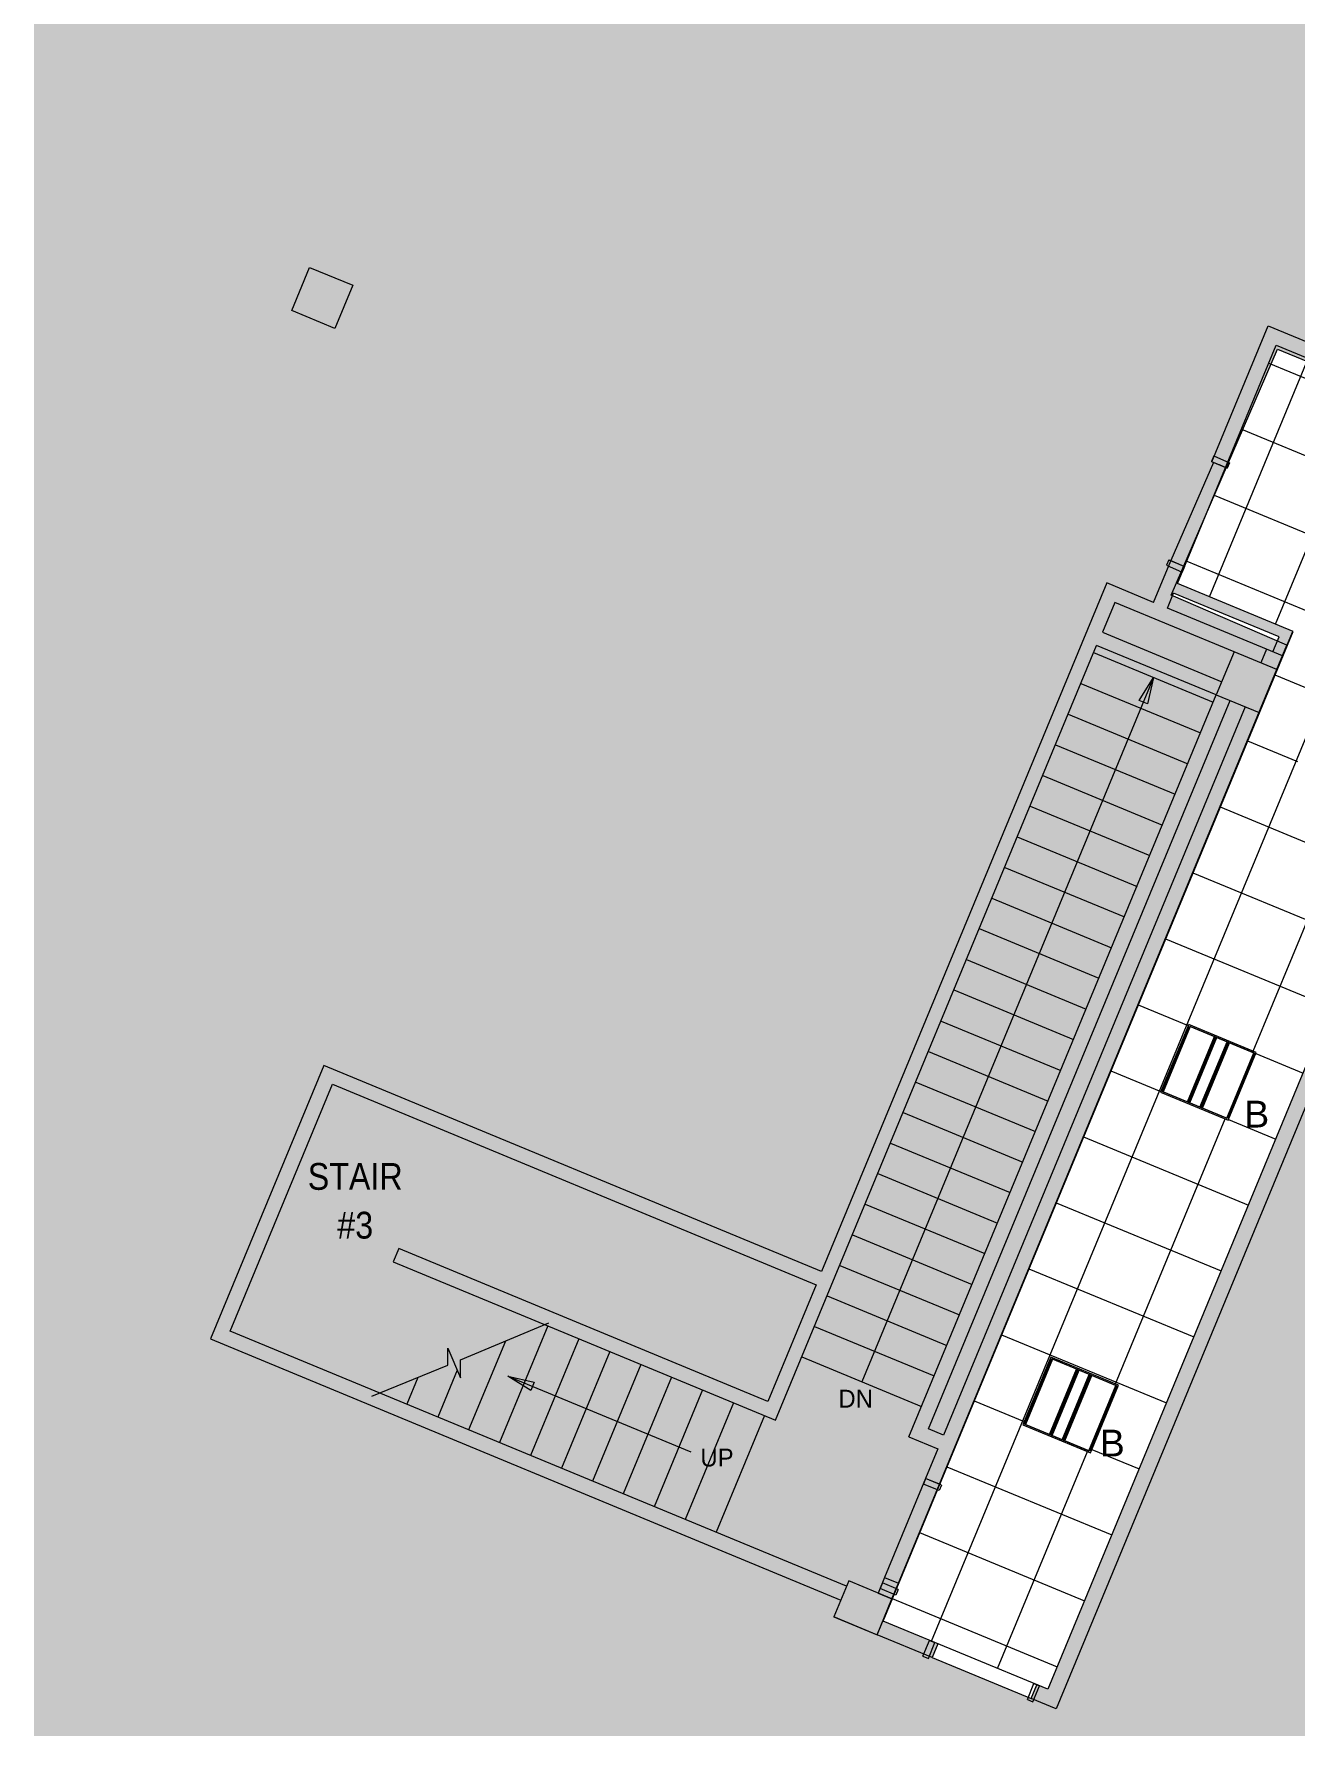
# Model space of a CAD drawing. Header units: inches. Extents: x 488 to 2071, y 800 to 2512.
# Drawn here: x 488 to 912, y 800 to 1372 of the extents above; entities that cross this region are included whole.
import ezdxf

# ---------------------------------------------------------------- set-up
doc = ezdxf.new("R2010")
doc.units = ezdxf.units.IN
doc.header["$MEASUREMENT"] = 0
for name, color, linetype, lineweight in [('A-CLNG', 13, 'Continuous', 13), ('A-CLNG-PATT', 13, 'Continuous', 13), ('A-DETL-GENF', 92, 'Continuous', 9), ('A-DETL-THIN', 151, 'Continuous', 9), ('A-DOOR', 31, 'Continuous', 13), ('A-DOOR-FRAM', 31, 'Continuous', 20), ('A-Flor-Shel-Strs', 8, 'Continuous', 9), ('A-Flor-Shel-Text', 8, 'Continuous', 9), ('A-Flor-Shel-Tptn', 8, 'Continuous', 9), ('A-Wall-Shel', 8, 'Continuous', 9), ('A-Wall-Shel-Fill', 8, 'Continuous', 9), ('AI-Wall-Corr', 8, 'Continuous', 9), ('AI-Wall-Demz-E', 8, 'Continuous', 9), ('AI-Wall-Fill-E-2', 8, 'Continuous', 9), ('E-LITE-EQPM', 33, 'Continuous', 9), ('E-LITE-EQPM-IDEN', 33, 'Continuous', 9), ('G-Anno-Ttlb', 8, 'Continuous', 9), ('I-WALL', 2, 'Continuous', 9), ('S-Cols', 8, 'Continuous', 9), ('S-Cols-Fill', 8, 'Continuous', 9)]:
    doc.layers.add(name, color=color, linetype=linetype, lineweight=lineweight)
doc.styles.add('Arial', font='arial.ttf', dxfattribs={"height": 9})
doc.styles.add('Stylus BT', font='stylu.ttf', dxfattribs={"width": 0.9, "height": 9})
doc.styles.add('Stylus BT_1', font='stylu.ttf', dxfattribs={"height": 6})

# ---------------------------------------------------------------- blocks, each defined once
blk = doc.blocks.new('Revit Link EDITED_dwg-5488103-Level 1 REFLECTED CEILING PLAN')
at = {"layer": 'A-Wall-Shel-Fill'}
for points in [[(868.88, 1179), (874.66, 1192.95), (870.06, 1194.9), (864.26, 1180.91), (868.88, 1179)], [(885.31, 1149.79), (887.16, 1154.26), (847.09, 1170.85), (851.25, 1180.89), (900.26, 1160.61), (902.16, 1165.21), (848.55, 1187.43), (840.62, 1168.29), (883.67, 1150.48)], [(907.59, 1162.95), (911, 1171.17), (872.28, 1187.21), (870.95, 1183.98), (906.42, 1169.28), (904.36, 1164.29), (907.59, 1162.95)], [(759.15, 845.61), (761.06, 850.23), (553.94, 936.02), (588.29, 1018.94), (750.86, 951.6), (734.62, 912.38), (610.61, 963.74), (608.76, 959.26), (737.24, 906.04), (845.1, 1166.44), (840.62, 1168.29), (752.68, 955.99), (585.4, 1025.28), (547.33, 933.35), (756.81, 846.58)], [(792.27, 884.54), (899.68, 1143.87), (895.06, 1145.78), (793.67, 901.01), (788.57, 903.12), (889.96, 1147.88), (885.31, 1149.79), (782.02, 900.42), (791.76, 896.39), (787.65, 886.46), (792.27, 884.54)], [(776.33, 846.05), (778.49, 851.28), (773.87, 853.2), (771.7, 847.96), (776.32, 846.05)]]:
    blk.add_hatch(color=7, dxfattribs=at).paths.add_polyline_path(points, flags=0)
at = {"layer": 'AI-Wall-Fill-E-2'}
h = blk.add_hatch(color=7, dxfattribs=at)
h.paths.add_polyline_path([(888.45, 1226.24), (905.49, 1267.35), (944.17, 1251.37), (945.12, 1253.65), (940.53, 1255.55), (941.49, 1257.86), (902.78, 1273.89), (883.83, 1228.16), (886.41, 1227.09)], flags=0)
h.paths.add_polyline_path([(1002.7, 1392.65), (1002.69, 1392.7), (1002.69, 1392.65)], flags=0)
h.paths.add_polyline_path([(805.56, 1487.46), (838.83, 1565.84), (838.77, 1565.99), (835.13, 1557.37)], flags=0)
h.paths.add_polyline_path([(834.85, 1588.51), (835.02, 1588.58), (785.99, 1706.88), (785.85, 1706.82), (834.83, 1588.58)], flags=0)
h.paths.add_polyline_path([(784.42, 1710.28), (784.58, 1710.35), (736.87, 1825.51), (736.71, 1825.45), (784.36, 1710.42)], flags=0)
h.paths.add_polyline_path([(735.28, 1828.91), (735.44, 1828.98), (679.69, 1963.56), (679.55, 1963.46), (713.29, 1881.99)], flags=0)
h.paths.add_polyline_path([(630.52, 1928.39), (675.5, 1960.17), (675.36, 1960.5), (635, 1932.01), (632.5, 1933.05), (630.73, 1928.77), (500.42, 1982.75), (500.25, 1982.34), (629.94, 1928.62)], flags=0)
h.paths.add_polyline_path([(662.79, 1957.29), (678.88, 1964.24), (679.3, 1963.65), (679.57, 1963.84), (677.88, 1967.94), (666.53, 1959.93)], flags=0)
h = blk.add_hatch(color=7, dxfattribs=at)
h.paths.add_polyline_path([(831.49, 809.04), (920.23, 1023.28), (953.51, 1009.5), (962.16, 1030.4), (956.87, 1030.4), (950.97, 1016.14), (917.47, 1030), (828.66, 815.62), (824.97, 817.15), (823.06, 812.53), (828.67, 810.2)], flags=0)
h.paths.add_polyline_path([(789.8, 826.31), (791.71, 830.92), (773.23, 838.58), (771.32, 833.96), (784.76, 828.39)], flags=0)
h.paths.add_polyline_path([(956.87, 1030.4), (962.16, 1030.4), (957.65, 1032.27), (957.54, 1032.02)], flags=0)
at = {"layer": 'G-Anno-Ttlb'}
for points in [[(862.15, 1146.81), (859.38, 1147.96), (864.21, 1155.7)], [(654.99, 916.04), (647.25, 920.87), (656.14, 918.82)]]:
    blk.add_hatch(color=7, dxfattribs=at).paths.add_polyline_path(points, flags=0)
at = {"layer": 'S-Cols-Fill'}
for points in [[(589.16, 1272.98), (595.16, 1287.48), (580.66, 1293.48), (574.66, 1278.98), (577.52, 1277.79)], [(899.69, 1143.87), (905.69, 1158.37), (891.3, 1164.3), (885.31, 1149.79), (899.68, 1143.87)], [(905.69, 1158.36), (907.59, 1162.95), (902.16, 1165.21), (900.26, 1160.61), (905.69, 1158.37)], [(771.32, 833.96), (776.32, 846.05), (761.82, 852.06), (756.81, 839.97), (771.32, 833.96)]]:
    blk.add_hatch(color=7, dxfattribs=at).paths.add_polyline_path(points, flags=0)
at = {"layer": 'A-Flor-Shel-Strs', "color": 7}
for p, q in [((844.1, 1164.03), (884.31, 1147.37)), ((839.81, 1153.68), (880.02, 1137.02)), ((835.52, 1143.32), (875.74, 1126.67)), ((831.28, 1133.07), (871.49, 1116.42)), ((826.99, 1122.72), (867.2, 1106.06)), ((822.74, 1112.47), (862.95, 1095.81)), ((818.45, 1102.12), (858.67, 1085.46)), ((814.21, 1091.86), (854.42, 1075.21)), ((809.92, 1081.51), (850.13, 1064.85)), ((805.67, 1071.26), (845.89, 1054.6)), ((801.38, 1060.91), (841.6, 1044.25)), ((797.14, 1050.66), (837.35, 1034)), ((792.81, 1040.2), (833.02, 1023.54)), ((788.56, 1029.95), (828.77, 1013.29)), ((784.31, 1019.7), (824.53, 1003.04)), ((780.07, 1009.45), (820.28, 992.79)), ((775.82, 999.2), (816.04, 982.54)), ((771.58, 988.94), (811.79, 972.29)), ((767.33, 978.69), (807.54, 962.04)), ((763.04, 968.34), (803.25, 951.68)), ((758.79, 958.09), (799.01, 941.43)), ((754.55, 947.84), (794.76, 931.18)), ((646.44, 932.64), (634.09, 902.82)), ((660.73, 937.74), (644.48, 898.52)), ((671.12, 933.43), (654.87, 894.21)), ((750.3, 937.58), (790.52, 920.93)), ((681.51, 929.13), (665.27, 889.91)), ((746.06, 927.33), (786.27, 910.68)), ((630.22, 922.89), (623.69, 907.13)), ((691.91, 924.82), (675.66, 885.6)), ((617.03, 920.44), (613.3, 911.43)), ((702.3, 920.52), (686.06, 881.3)), ((712.69, 916.21), (696.45, 876.99)), ((723.09, 911.91), (706.84, 872.68)), ((733.48, 907.6), (717.24, 868.38))]:
    blk.add_line(p, q, dxfattribs=at)
at = {"layer": 'A-Flor-Shel-Strs', "color": 7, "flags": 128}
blk.add_lwpolyline([(601.58, 914.14), (627.07, 924.53), (627.05, 930.28), (631.34, 920.3), (631.31, 926.3), (660.99, 938.73)], dxfattribs=at)
at = {"layer": 'A-Wall-Shel', "color": 7}
for p, q in [((902.16, 1165.21), (868.88, 1179)), ((907.59, 1162.95), (911, 1171.17)), ((792.27, 884.54), (899.69, 1143.87)), ((773.87, 853.2), (771.7, 847.96)), ((776.32, 846.05), (778.49, 851.28)), ((771.3, 833.97), (756.81, 839.97))]:
    blk.add_line(p, q, dxfattribs=at)
at = {"layer": 'A-Wall-Shel', "color": 7, "flags": 128}
for points in [[(864.26, 1180.91), (848.55, 1187.43), (752.68, 955.99), (585.4, 1025.28), (547.33, 933.35), (759.15, 845.61)], [(891.3, 1164.3), (851.25, 1180.89), (847.09, 1170.85), (887.16, 1154.26)], [(904.36, 1164.29), (906.42, 1169.28), (870.95, 1183.98)], [(761.03, 850.24), (553.94, 936.02), (588.29, 1018.94), (750.86, 951.6), (734.62, 912.38), (610.61, 963.74), (608.76, 959.26), (737.24, 906.04), (845.1, 1166.44)], [(782.02, 900.42), (885.31, 1149.79), (845.1, 1166.45)], [(895.06, 1145.78), (793.67, 901.01), (788.57, 903.12), (889.95, 1147.88)], [(782.02, 900.42), (791.76, 896.39), (787.64, 886.46)]]:
    blk.add_lwpolyline(points, dxfattribs=at)
at = {"layer": 'A-Wall-Shel-Fill', "color": 7}
blk.add_line((771.7, 847.96), (776.32, 846.05), dxfattribs=at)
at = {"layer": 'AI-Wall-Corr', "color": 7}
for p, q in [((773.23, 838.58), (773.32, 838.54)), ((789.8, 826.31), (771.32, 833.96))]:
    blk.add_line(p, q, dxfattribs=at)
at = {"layer": 'AI-Wall-Corr', "color": 7, "flags": 128}
blk.add_lwpolyline([(962.16, 1030.4), (953.51, 1009.5), (920.23, 1023.28), (831.49, 809.04), (823.06, 812.53)], dxfattribs=at)
at = {"layer": 'AI-Wall-Demz-E', "color": 7}
for p, q in [((888.45, 1226.24), (886.41, 1227.09)), ((868.88, 1179), (870.95, 1183.98))]:
    blk.add_line(p, q, dxfattribs=at)
at = {"layer": 'AI-Wall-Demz-E', "color": 7, "flags": 128}
for points in [[(884.36, 1227.94), (883.83, 1228.16), (902.78, 1273.89), (941.48, 1257.86), (943.65, 1263.09)], [(864.26, 1180.91), (870.06, 1194.9), (872.37, 1193.94)]]:
    blk.add_lwpolyline(points, dxfattribs=at)
at = {"layer": 'G-Anno-Ttlb', "color": 7}
for p, q in [((864.21, 1155.7), (766.16, 919)), ((859.38, 1147.96), (864.21, 1155.7)), ((864.21, 1155.7), (862.15, 1146.81)), ((862.15, 1146.81), (859.38, 1147.96)), ((647.25, 920.87), (708.76, 895.4)), ((654.99, 916.04), (647.25, 920.87)), ((647.25, 920.87), (656.14, 918.82)), ((656.14, 918.82), (654.99, 916.04))]:
    blk.add_line(p, q, dxfattribs=at)
at = {"layer": 'S-Cols', "color": 7, "flags": 128}
for points in [[(595.16, 1287.48), (589.16, 1272.98), (574.66, 1278.98), (580.66, 1293.48)], [(761.82, 852.06), (756.81, 839.97), (771.32, 833.96), (776.32, 846.05)]]:
    blk.add_lwpolyline(points, close=True, dxfattribs=at)
blk.add_lwpolyline([(905.69, 1158.36), (891.3, 1164.3), (885.31, 1149.79), (899.69, 1143.87), (905.69, 1158.36), (907.59, 1162.95), (902.16, 1165.21), (900.26, 1160.61)], dxfattribs=at)
at = {"layer": 'A-Flor-Shel-Text', "attachment_point": 2, "line_spacing_factor": 1.091849}
for s, insert, char_height, width, style in [('STAIR\\P#3', (595.97, 992.48), 9, 37.8875, 'Stylus BT'), ('DN', (764.13, 916.29), 6, 14.032, 'Stylus BT_1'), ('UP', (717.54, 896.5), 6, 13.1241, 'Stylus BT_1')]:
    blk.add_mtext(s, dxfattribs=dict(at, insert=insert, char_height=char_height, width=width, style=style))
blk = doc.blocks.new('Single Flush - OTJ_SOLIDFLUSH_ALUM-5309654-Level 1 REFLECTED CEILING PLAN')
at = {"layer": 'A-DOOR-FRAM', "color": 55}
for p, q in [((-20, -3.25), (-20, 2.5)), ((-20, 2.5), (-18, 2.5)), ((-18, -3.25), (-18, 2.5)), ((18.000004, -3.25), (18.000004, 2.5)), ((18.000004, 2.5), (20.000004, 2.5)), ((20.000004, -3.25), (20.000004, 2.5)), ((-20, -3.25), (-18, -3.25)), ((18.000004, -3.25), (20.000004, -3.25))]:
    blk.add_line(p, q, dxfattribs=at)
blk = doc.blocks.new('Single Flush - OTJ_SOLIDFLUSH_ALUM-5309679-Level 1 REFLECTED CEILING PLAN')
at = {"layer": 'A-DOOR-FRAM', "color": 55}
for p, q in [((-20, 3.25), (-20, -2.5)), ((-20, 3.25), (-18, 3.25)), ((-18, 3.25), (-18, -2.5)), ((18.000004, 3.25), (18.000004, -2.5)), ((18.000004, 3.25), (20.000004, 3.25)), ((20.000004, 3.25), (20.000004, -2.5)), ((-20, -2.5), (-18, -2.5)), ((18.000004, -2.5), (20.000004, -2.5))]:
    blk.add_line(p, q, dxfattribs=at)
blk = doc.blocks.new('L-Recessed-Axis-Plano - 2 X 2-4550865-Level 1 REFLECTED CEILING PLAN')
at = {"layer": 'E-LITE-EQPM'}
for p, q in [((11.91, 11.87), (-11.91, 11.87)), ((-11.91, 11.87), (-11.91, -11.88)), ((-11.88, -11.56), (-11.88, 11.56)), ((-11.88, 11.56), (11.87, 11.56)), ((11.87, 11.56), (11.87, -11.56)), ((11.91, -11.88), (11.91, 11.87)), ((-11.88, 2.74), (11.87, 2.74)), ((11.87, 2.51), (-11.88, 2.51)), ((-11.88, 2.3), (11.87, 2.3)), ((-11.88, 2.2), (11.87, 2.2)), ((-11.88, 1.83), (11.87, 1.83)), ((-11.88, -1.83), (11.87, -1.83)), ((-11.88, -2.2), (11.87, -2.2)), ((-11.88, -2.3), (11.87, -2.3)), ((-11.88, -2.51), (11.87, -2.51)), ((-11.88, -2.74), (11.87, -2.74)), ((-11.91, -11.88), (11.91, -11.88)), ((11.87, -11.56), (-11.88, -11.56))]:
    blk.add_line(p, q, dxfattribs=at)

msp = doc.modelspace()

# ---------------------------------------------------------------- hatches: boundary and pattern name
at = {"layer": 'A-CLNG-PATT'}
h = msp.add_hatch(dxfattribs=at)
h.set_pattern_fill('FP_16', color=256, style=0, pattern_type=2)
h.set_pattern_definition([(67.499, (930.485, 1171.927), (22.173, -9.1848), []), (337.499, (930.485, 1171.927), (-9.1848, -22.173), [])])
h.paths.add_polyline_path([(828.67, 815.62), (917.47, 1030.01), (950.97, 1016.14), (991.72, 1114.54), (958.28, 1128.41), (1110.91, 1496.85), (1055.39, 1519.85), (1034.24, 1468.7), (1028.21, 1454.12), (1028.16, 1454.12), (944.16, 1251.34), (905.48, 1267.36), (872.29, 1187.21), (911.09, 1171.14), (773.32, 838.54), (828.66, 815.62)], flags=0)
h.paths.add_polyline_path([(843.01, 895.11), (820.32, 904.51), (829.74, 927.26), (852.43, 917.86), (843.16, 895.49)], flags=0)
h.paths.add_polyline_path([(889.32, 1006.9), (866.62, 1016.3), (876.05, 1039.05), (898.74, 1029.65), (889.54, 1007.43)], flags=0)
h.paths.add_polyline_path([(935.1, 1117.41), (912.4, 1126.81), (921.83, 1149.56), (944.52, 1140.16), (935.32, 1117.94)], flags=0)
h.paths.add_polyline_path([(981.02, 1228.28), (958.33, 1237.68), (967.75, 1260.43), (990.44, 1251.03), (981.24, 1228.81)], flags=0)
h.paths.add_polyline_path([(1026.94, 1339.14), (1004.25, 1348.54), (1013.68, 1371.29), (1036.37, 1361.89), (1027.16, 1339.67)], flags=0)
h.paths.add_polyline_path([(1072.43, 1450.75), (1049.74, 1460.15), (1059.16, 1482.9), (1081.85, 1473.5), (1072.65, 1451.28)], flags=0)
at = {"layer": 'A-DETL-GENF'}
h = msp.add_hatch(color=9, dxfattribs=at)
h.paths.add_polyline_path([(488.05, 799.94), (1415.16, 799.94), (1461.44, 911.67), (1454.19, 914.67), (1460.19, 929.16), (1467.44, 926.16), (1483.65, 965.29), (1375.23, 1012.17), (1376.16, 1014.32), (1339.44, 1030.19), (1338.51, 1028.04), (1114.81, 1124.75), (1093.18, 1072.51), (1093.12, 1072.51), (1093.09, 1072.46), (997, 1112.26), (954.85, 1010.5), (954.06, 1010.84), (953.51, 1009.5), (920.23, 1023.28), (831.49, 809.04), (756.81, 839.97), (759.15, 845.61), (547.33, 933.35), (585.4, 1025.28), (752.68, 955.99), (848.55, 1187.43), (864.26, 1180.91), (870.07, 1194.89), (874.34, 1193.12), (905.88, 1265.96), (939.16, 1252.24), (939.59, 1253.23), (905.48, 1267.36), (888.45, 1226.24), (883.83, 1228.16), (902.78, 1273.89), (941.49, 1257.87), (943.21, 1262.01), (943.36, 1261.95), (959.26, 1298.66), (958.51, 1298.97), (996.19, 1389.93), (798.83, 1471.68), (838.32, 1567.02), (675.55, 1959.92), (630.52, 1928.39), (509.26, 1978.61), (488.05, 1927.42), (488.05, 815.54)], flags=0)
h.paths.add_polyline_path([(776.32, 846.05), (776.32, 846.05), (774.9, 846.64)], flags=0)
h.paths.add_polyline_path([(771.7, 847.96), (773.87, 853.2), (778.49, 851.28), (792.27, 884.54), (787.64, 886.46), (791.76, 896.39), (782.02, 900.42), (885.31, 1149.79), (845.1, 1166.44), (737.24, 906.04), (608.76, 959.26), (610.61, 963.74), (734.62, 912.38), (750.86, 951.6), (588.29, 1018.94), (553.94, 936.02), (761.06, 850.23), (761.82, 852.06), (771.32, 848.12)], flags=0)
h.paths.add_polyline_path([(793.67, 901.01), (895.06, 1145.78), (889.96, 1147.88), (788.57, 903.12), (792.27, 901.59)], flags=0)
h.paths.add_polyline_path([(1208.68, 1017.04), (1194.19, 1023.04), (1200.19, 1037.54), (1214.69, 1031.54), (1213.24, 1028.04)], flags=0)
h.paths.add_polyline_path([(1090.45, 1079.14), (1112.07, 1131.34), (1230.33, 1082.36), (1281.61, 1206.16), (1128.37, 1269.63), (1102.35, 1206.86), (1094.97, 1209.92), (1123.94, 1280.18), (1040.89, 1314.58), (990.18, 1192.17), (1069.67, 1159.21), (1061.02, 1138.33), (1056.4, 1140.24), (1063.1, 1156.5), (988.25, 1187.5), (980.98, 1169.95), (980.92, 1169.97), (981.85, 1172.21), (981.02, 1172.53), (965.78, 1135.57), (966.54, 1135.25), (967.14, 1136.71), (967.2, 1136.69), (964.91, 1131.14), (1039.78, 1100.13), (1041.09, 1103.29), (1045.71, 1101.38), (1044.4, 1098.22), (1088.56, 1079.93)], flags=0)
h.paths.add_polyline_path([(887.16, 1154.26), (891.3, 1164.3), (851.25, 1180.89), (847.09, 1170.85), (885.31, 1155.02)], flags=0)
h.paths.add_polyline_path([(904.36, 1164.29), (905.85, 1167.9), (870.61, 1183.16), (868.88, 1179), (904.34, 1164.3)], flags=0)
h.paths.add_polyline_path([(1283.14, 1209.85), (1287.81, 1221.14), (1134.66, 1284.58), (1129.99, 1273.29), (1281.61, 1210.49)], flags=0)
h.paths.add_polyline_path([(1289.34, 1224.83), (1290.07, 1226.59), (1331.78, 1327.29), (1322.58, 1336.49), (1309.08, 1349.24), (1221.09, 1385.7), (1246.73, 1447.6), (1198.68, 1467.46), (1196.96, 1463.37), (1192.34, 1465.28), (1194.02, 1469.43), (1118.06, 1500.89), (1115.77, 1495.35), (1115.71, 1495.37), (1116.29, 1496.78), (1114.94, 1497.31), (1099.7, 1460.36), (1100.98, 1459.83), (1101.93, 1462.11), (1101.99, 1462.09), (1095.1, 1445.46), (1171.08, 1414.03), (1177.03, 1428.33), (1181.65, 1426.42), (1173.77, 1407.4), (1093.17, 1440.79), (1042.46, 1318.38), (1081.48, 1302.23), (1125.55, 1284.06), (1154.48, 1354.23), (1162.11, 1351.08), (1136.1, 1288.31), (1287.81, 1225.47)], flags=0)
h.paths.add_polyline_path([(589.16, 1272.98), (574.66, 1278.98), (580.66, 1293.48), (595.16, 1287.48)], flags=0)
h.paths.add_polyline_path([(1338.28, 1342.98), (1375.21, 1432.15), (1292.74, 1466.31), (1291.68, 1465.88), (1289.76, 1470.49), (1287.77, 1469.67), (1287.64, 1469.99), (1294.3, 1472.75), (1263.3, 1547.54), (1207.64, 1524.53), (1195.14, 1554.68), (1170.66, 1544.54), (1170.3, 1545.41), (1133.35, 1530.1), (1133.71, 1529.24), (1128.98, 1527.25), (1120, 1505.56), (1246.75, 1453.06), (1254.38, 1456.21), (1254.51, 1455.89), (1252.81, 1455.19), (1254.72, 1450.57), (1253.1, 1449.9), (1234.13, 1404.09), (1257.45, 1394.41), (1250.97, 1378.72), (1331.47, 1345.38), (1333.68, 1347.58), (1338.13, 1343.13)], flags=0)
h.paths.add_polyline_path([(1246.34, 1380.64), (1250.93, 1391.72), (1232.21, 1399.47), (1227.64, 1388.39), (1238.78, 1383.77)], flags=0)
h.paths.add_polyline_path([(717.73, 1583.41), (703.24, 1589.41), (709.24, 1603.9), (723.74, 1597.9)], flags=0)

# ---------------------------------------------------------------- linework, layer by layer
at = {"layer": 'A-CLNG'}
for p, q in [((872.28, 1187.21), (905.48, 1267.36)), ((905.48, 1267.36), (944.16, 1251.34)), ((911.09, 1171.14), (872.28, 1187.21)), ((773.32, 838.54), (911.09, 1171.14)), ((876.05, 1039.05), (866.62, 1016.3)), ((898.74, 1029.65), (876.05, 1039.05)), ((917.47, 1030.01), (828.67, 815.62)), ((889.32, 1006.9), (898.74, 1029.65)), ((866.62, 1016.3), (889.32, 1006.9)), ((829.74, 927.26), (820.32, 904.51)), ((852.43, 917.86), (829.74, 927.26)), ((843.01, 895.11), (852.43, 917.86)), ((820.32, 904.51), (843.01, 895.11)), ((828.67, 815.62), (773.32, 838.54))]:
    msp.add_line(p, q, dxfattribs=at)
at = {"layer": 'A-DETL-THIN'}
for p, q in [((870.12, 1183.37), (905.88, 1265.96)), ((905.88, 1265.96), (939.16, 1252.24)), ((909.06, 1166.51), (870.12, 1183.37)), ((771.32, 833.96), (909.06, 1166.51))]:
    msp.add_line(p, q, dxfattribs=at)
at = {"layer": 'I-WALL'}
for p, q in [((884.38, 1227.97), (870.07, 1194.93)), ((888.44, 1226.21), (884.38, 1227.97)), ((870.07, 1194.93), (874.66, 1192.95)), ((787.65, 886.46), (773.87, 853.2)), ((778.49, 851.28), (792.27, 884.54)), ((792.27, 884.54), (787.65, 886.46)), ((773.87, 853.2), (778.49, 851.28)), ((791.71, 830.92), (789.8, 826.31)), ((789.8, 826.31), (823.06, 812.53)), ((823.06, 812.53), (824.97, 817.15))]:
    msp.add_line(p, q, dxfattribs=at)

# ---------------------------------------------------------------- block references
at = {"layer": 'A-DOOR'}
for name, p, rotation in [('Single Flush - OTJ_SOLIDFLUSH_ALUM-5309654-Level 1 REFLECTED CEILING PLAN', (879.52, 1210.46), 246.5891636357079), ('Single Flush - OTJ_SOLIDFLUSH_ALUM-5309679-Level 1 REFLECTED CEILING PLAN', (782.3, 867.02), 247.5004790076929), ('Single Flush - OTJ_SOLIDFLUSH_ALUM-5309654-Level 1 REFLECTED CEILING PLAN', (806.46, 822.11), 337.5004790076928)]:
    msp.add_blockref(name, p, dxfattribs=dict(at, rotation=rotation))
at = {"layer": 'A-Flor-Shel-Tptn', "color": 7}
msp.add_blockref('Revit Link EDITED_dwg-5488103-Level 1 REFLECTED CEILING PLAN', (0, 0), dxfattribs=at)
at = {"layer": 'E-LITE-EQPM', "extrusion": (0, 0, -1), "rotation": 112.5013638989798}
for p in [(-882.68, 1022.98), (-836.38, 911.19)]:
    msp.add_blockref('L-Recessed-Axis-Plano - 2 X 2-4550865-Level 1 REFLECTED CEILING PLAN', p, dxfattribs=at)

# ---------------------------------------------------------------- texts
at = {"layer": 'E-LITE-EQPM-IDEN', "char_height": 9, "width": 10.302, "attachment_point": 1, "style": 'Arial'}
for insert in [(894.71, 1013.42), (846.17, 902.87)]:
    msp.add_mtext('B', dxfattribs=dict(at, insert=insert))

doc.saveas('drawing.dxf')
